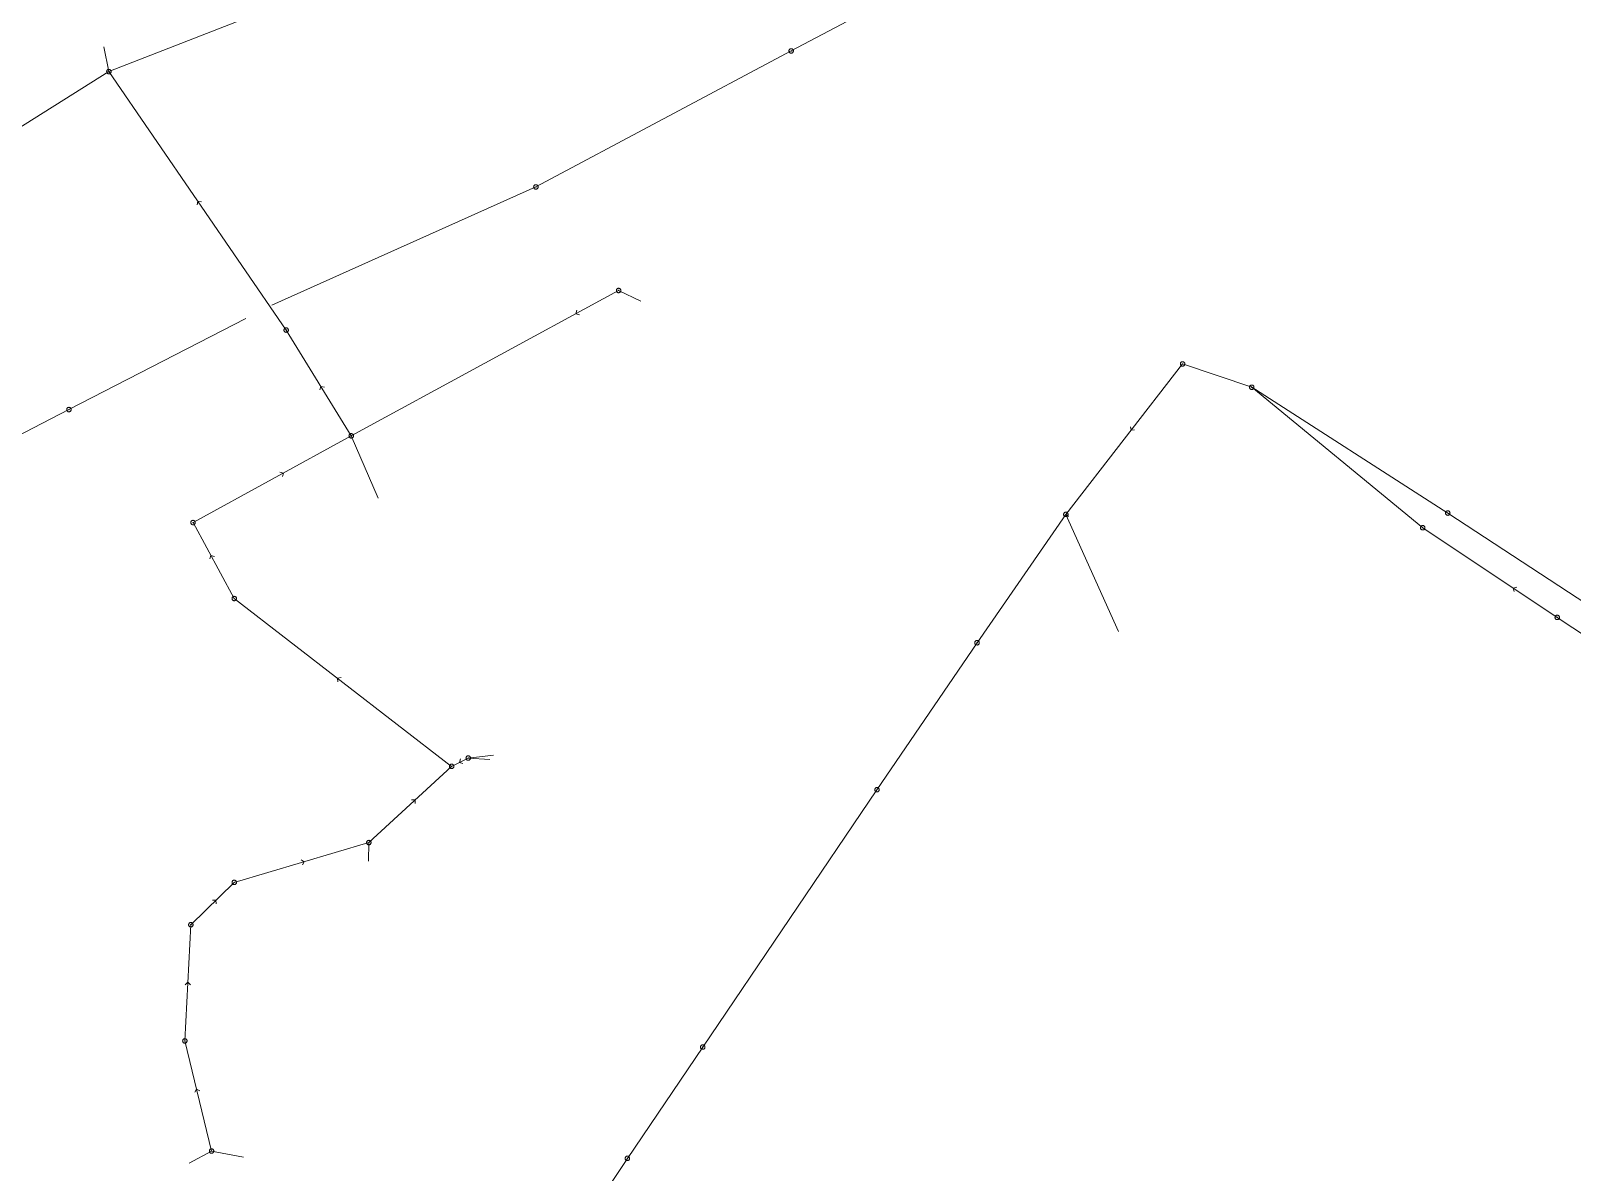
# Model space of a CAD drawing. Header units: metres. Extents: x 25504150 to 25508618, y 6694193 to 6702753.
# Drawn here: x 25507598.9 to 25507916.3, y 6698925.1 to 6699160.1 of the extents above; entities that cross this region are included whole.
import ezdxf

# ---------------------------------------------------------------- set-up
doc = ezdxf.new("R2010")
doc.units = ezdxf.units.M
for name, pattern in [('Sewer_node', [0]), ('Viemariputket', [0]), ('Viemarivarusteet', [0])]:
    doc.linetypes.add(name, pattern=pattern)
for name, color, linetype, lineweight in [('Sewer_node', 7, 'Sewer_node', 0), ('Viemariputket', 7, 'Viemariputket', 0), ('Viemarivarusteet', 7, 'Viemarivarusteet', 0)]:
    doc.layers.add(name, color=color, linetype=linetype, lineweight=lineweight)

msp = doc.modelspace()

# ---------------------------------------------------------------- linework, layer by layer
at = {"layer": 'Sewer_node', "color": 252, "linetype": 'Continuous', "lineweight": 9, "true_color": 0x848484, "flags": 128}
for points in [[(25507755.92, 6699155.99), (25507755.91, 6699156.06), (25507755.9, 6699156.13), (25507755.87, 6699156.2), (25507755.83, 6699156.26), (25507755.79, 6699156.32), (25507755.73, 6699156.36), (25507755.67, 6699156.4), (25507755.6, 6699156.43), (25507755.53, 6699156.44), (25507755.46, 6699156.45), (25507755.39, 6699156.44), (25507755.32, 6699156.43), (25507755.25, 6699156.4), (25507755.19, 6699156.36), (25507755.13, 6699156.32), (25507755.09, 6699156.26), (25507755.05, 6699156.2), (25507755.02, 6699156.13), (25507755.01, 6699156.06), (25507755, 6699155.99), (25507755.01, 6699155.92), (25507755.02, 6699155.85), (25507755.05, 6699155.78), (25507755.09, 6699155.72), (25507755.13, 6699155.66), (25507755.19, 6699155.62), (25507755.25, 6699155.58), (25507755.32, 6699155.55), (25507755.39, 6699155.54), (25507755.46, 6699155.53), (25507755.53, 6699155.54), (25507755.6, 6699155.55), (25507755.67, 6699155.58), (25507755.73, 6699155.62), (25507755.79, 6699155.66), (25507755.83, 6699155.72), (25507755.87, 6699155.78), (25507755.9, 6699155.85), (25507755.91, 6699155.92)], [(25507703.36, 6699127.97), (25507703.35, 6699128.04), (25507703.34, 6699128.11), (25507703.31, 6699128.18), (25507703.27, 6699128.24), (25507703.23, 6699128.3), (25507703.17, 6699128.34), (25507703.11, 6699128.38), (25507703.04, 6699128.41), (25507702.97, 6699128.42), (25507702.9, 6699128.43), (25507702.83, 6699128.42), (25507702.76, 6699128.41), (25507702.69, 6699128.38), (25507702.63, 6699128.34), (25507702.57, 6699128.3), (25507702.53, 6699128.24), (25507702.49, 6699128.18), (25507702.46, 6699128.11), (25507702.45, 6699128.04), (25507702.44, 6699127.97), (25507702.45, 6699127.9), (25507702.46, 6699127.83), (25507702.49, 6699127.76), (25507702.53, 6699127.7), (25507702.57, 6699127.64), (25507702.63, 6699127.6), (25507702.69, 6699127.56), (25507702.76, 6699127.53), (25507702.83, 6699127.52), (25507702.9, 6699127.51), (25507702.97, 6699127.52), (25507703.04, 6699127.53), (25507703.11, 6699127.56), (25507703.17, 6699127.6), (25507703.23, 6699127.64), (25507703.27, 6699127.7), (25507703.31, 6699127.76), (25507703.34, 6699127.83), (25507703.35, 6699127.9)], [(25507607.23, 6699082.13), (25507607.22, 6699082.2), (25507607.21, 6699082.27), (25507607.18, 6699082.34), (25507607.14, 6699082.4), (25507607.1, 6699082.46), (25507607.04, 6699082.5), (25507606.98, 6699082.54), (25507606.91, 6699082.57), (25507606.84, 6699082.58), (25507606.77, 6699082.59), (25507606.7, 6699082.58), (25507606.63, 6699082.57), (25507606.56, 6699082.54), (25507606.5, 6699082.5), (25507606.44, 6699082.46), (25507606.4, 6699082.4), (25507606.36, 6699082.34), (25507606.33, 6699082.27), (25507606.32, 6699082.2), (25507606.31, 6699082.13), (25507606.32, 6699082.06), (25507606.33, 6699081.99), (25507606.36, 6699081.92), (25507606.4, 6699081.86), (25507606.44, 6699081.8), (25507606.5, 6699081.76), (25507606.56, 6699081.72), (25507606.63, 6699081.69), (25507606.7, 6699081.68), (25507606.77, 6699081.67), (25507606.84, 6699081.68), (25507606.91, 6699081.69), (25507606.98, 6699081.72), (25507607.04, 6699081.76), (25507607.1, 6699081.8), (25507607.14, 6699081.86), (25507607.18, 6699081.92), (25507607.21, 6699081.99), (25507607.22, 6699082.06)]]:
    msp.add_lwpolyline(points, close=True, dxfattribs=at)
at = {"layer": 'Sewer_node', "color": 46, "linetype": 'Continuous', "true_color": 0x7f5f00, "flags": 128}
for points, elevation in [([(25507615.45, 6699151.73), (25507615.44, 6699151.8), (25507615.43, 6699151.87), (25507615.4, 6699151.94), (25507615.36, 6699152), (25507615.32, 6699152.06), (25507615.26, 6699152.1), (25507615.2, 6699152.14), (25507615.13, 6699152.17), (25507615.06, 6699152.18), (25507614.99, 6699152.19), (25507614.92, 6699152.18), (25507614.85, 6699152.17), (25507614.78, 6699152.14), (25507614.72, 6699152.1), (25507614.66, 6699152.06), (25507614.62, 6699152), (25507614.58, 6699151.94), (25507614.55, 6699151.87), (25507614.54, 6699151.8), (25507614.53, 6699151.73), (25507614.54, 6699151.66), (25507614.55, 6699151.59), (25507614.58, 6699151.52), (25507614.62, 6699151.46), (25507614.66, 6699151.4), (25507614.72, 6699151.36), (25507614.78, 6699151.32), (25507614.85, 6699151.29), (25507614.92, 6699151.28), (25507614.99, 6699151.27), (25507615.06, 6699151.28), (25507615.13, 6699151.29), (25507615.2, 6699151.32), (25507615.26, 6699151.36), (25507615.32, 6699151.4), (25507615.36, 6699151.46), (25507615.4, 6699151.52), (25507615.43, 6699151.59), (25507615.44, 6699151.66)], 34.95), ([(25507720.39, 6699106.65), (25507720.38, 6699106.72), (25507720.37, 6699106.79), (25507720.34, 6699106.86), (25507720.3, 6699106.92), (25507720.26, 6699106.98), (25507720.2, 6699107.02), (25507720.14, 6699107.06), (25507720.07, 6699107.09), (25507720, 6699107.1), (25507719.93, 6699107.11), (25507719.86, 6699107.1), (25507719.79, 6699107.09), (25507719.72, 6699107.06), (25507719.66, 6699107.02), (25507719.6, 6699106.98), (25507719.56, 6699106.92), (25507719.52, 6699106.86), (25507719.49, 6699106.79), (25507719.48, 6699106.72), (25507719.47, 6699106.65), (25507719.48, 6699106.58), (25507719.49, 6699106.51), (25507719.52, 6699106.44), (25507719.56, 6699106.38), (25507719.6, 6699106.32), (25507719.66, 6699106.28), (25507719.72, 6699106.24), (25507719.79, 6699106.21), (25507719.86, 6699106.2), (25507719.93, 6699106.19), (25507720, 6699106.2), (25507720.07, 6699106.21), (25507720.14, 6699106.24), (25507720.2, 6699106.28), (25507720.26, 6699106.32), (25507720.3, 6699106.38), (25507720.34, 6699106.44), (25507720.37, 6699106.51), (25507720.38, 6699106.58)], 36.93), ([(25507651.95, 6699098.49), (25507651.94, 6699098.56), (25507651.93, 6699098.63), (25507651.9, 6699098.7), (25507651.86, 6699098.76), (25507651.82, 6699098.82), (25507651.76, 6699098.86), (25507651.7, 6699098.9), (25507651.63, 6699098.93), (25507651.56, 6699098.94), (25507651.49, 6699098.95), (25507651.42, 6699098.94), (25507651.35, 6699098.93), (25507651.28, 6699098.9), (25507651.22, 6699098.86), (25507651.16, 6699098.82), (25507651.12, 6699098.76), (25507651.08, 6699098.7), (25507651.05, 6699098.63), (25507651.04, 6699098.56), (25507651.03, 6699098.49), (25507651.04, 6699098.42), (25507651.05, 6699098.35), (25507651.08, 6699098.28), (25507651.12, 6699098.22), (25507651.16, 6699098.16), (25507651.22, 6699098.12), (25507651.28, 6699098.08), (25507651.35, 6699098.05), (25507651.42, 6699098.04), (25507651.49, 6699098.03), (25507651.56, 6699098.04), (25507651.63, 6699098.05), (25507651.7, 6699098.08), (25507651.76, 6699098.12), (25507651.82, 6699098.16), (25507651.86, 6699098.22), (25507651.9, 6699098.28), (25507651.93, 6699098.35), (25507651.94, 6699098.42)], 34.96), ([(25507836.51, 6699091.52), (25507836.5, 6699091.59), (25507836.49, 6699091.66), (25507836.46, 6699091.73), (25507836.42, 6699091.79), (25507836.38, 6699091.85), (25507836.32, 6699091.89), (25507836.26, 6699091.93), (25507836.19, 6699091.96), (25507836.12, 6699091.97), (25507836.05, 6699091.98), (25507835.98, 6699091.97), (25507835.91, 6699091.96), (25507835.84, 6699091.93), (25507835.78, 6699091.89), (25507835.72, 6699091.85), (25507835.68, 6699091.79), (25507835.64, 6699091.73), (25507835.61, 6699091.66), (25507835.6, 6699091.59), (25507835.59, 6699091.52), (25507835.6, 6699091.45), (25507835.61, 6699091.38), (25507835.64, 6699091.31), (25507835.68, 6699091.25), (25507835.72, 6699091.19), (25507835.78, 6699091.15), (25507835.84, 6699091.11), (25507835.91, 6699091.08), (25507835.98, 6699091.07), (25507836.05, 6699091.06), (25507836.12, 6699091.07), (25507836.19, 6699091.08), (25507836.26, 6699091.11), (25507836.32, 6699091.15), (25507836.38, 6699091.19), (25507836.42, 6699091.25), (25507836.46, 6699091.31), (25507836.49, 6699091.38), (25507836.5, 6699091.45)], 42.68), ([(25507850.74, 6699086.72), (25507850.73, 6699086.79), (25507850.72, 6699086.86), (25507850.69, 6699086.93), (25507850.65, 6699086.99), (25507850.61, 6699087.05), (25507850.55, 6699087.09), (25507850.49, 6699087.13), (25507850.42, 6699087.16), (25507850.35, 6699087.17), (25507850.28, 6699087.18), (25507850.21, 6699087.17), (25507850.14, 6699087.16), (25507850.07, 6699087.13), (25507850.01, 6699087.09), (25507849.95, 6699087.05), (25507849.91, 6699086.99), (25507849.87, 6699086.93), (25507849.84, 6699086.86), (25507849.83, 6699086.79), (25507849.82, 6699086.72), (25507849.83, 6699086.65), (25507849.84, 6699086.58), (25507849.87, 6699086.51), (25507849.91, 6699086.45), (25507849.95, 6699086.39), (25507850.01, 6699086.35), (25507850.07, 6699086.31), (25507850.14, 6699086.28), (25507850.21, 6699086.27), (25507850.28, 6699086.26), (25507850.35, 6699086.27), (25507850.42, 6699086.28), (25507850.49, 6699086.31), (25507850.55, 6699086.35), (25507850.61, 6699086.39), (25507850.65, 6699086.45), (25507850.69, 6699086.51), (25507850.72, 6699086.58), (25507850.73, 6699086.65)], 42.68), ([(25507665.34, 6699076.72), (25507665.33, 6699076.79), (25507665.32, 6699076.86), (25507665.29, 6699076.93), (25507665.25, 6699076.99), (25507665.21, 6699077.05), (25507665.15, 6699077.09), (25507665.09, 6699077.13), (25507665.02, 6699077.16), (25507664.95, 6699077.17), (25507664.88, 6699077.18), (25507664.81, 6699077.17), (25507664.74, 6699077.16), (25507664.67, 6699077.13), (25507664.61, 6699077.09), (25507664.55, 6699077.05), (25507664.51, 6699076.99), (25507664.47, 6699076.93), (25507664.44, 6699076.86), (25507664.43, 6699076.79), (25507664.42, 6699076.72), (25507664.43, 6699076.65), (25507664.44, 6699076.58), (25507664.47, 6699076.51), (25507664.51, 6699076.45), (25507664.55, 6699076.39), (25507664.61, 6699076.35), (25507664.67, 6699076.31), (25507664.74, 6699076.28), (25507664.81, 6699076.27), (25507664.88, 6699076.26), (25507664.95, 6699076.27), (25507665.02, 6699076.28), (25507665.09, 6699076.31), (25507665.15, 6699076.35), (25507665.21, 6699076.39), (25507665.25, 6699076.45), (25507665.29, 6699076.51), (25507665.32, 6699076.58), (25507665.33, 6699076.65)], 36.57), ([(25507812.47, 6699060.53), (25507812.46, 6699060.6), (25507812.45, 6699060.67), (25507812.42, 6699060.74), (25507812.38, 6699060.8), (25507812.34, 6699060.86), (25507812.28, 6699060.9), (25507812.22, 6699060.94), (25507812.15, 6699060.97), (25507812.08, 6699060.98), (25507812.01, 6699060.99), (25507811.94, 6699060.98), (25507811.87, 6699060.97), (25507811.8, 6699060.94), (25507811.74, 6699060.9), (25507811.68, 6699060.86), (25507811.64, 6699060.8), (25507811.6, 6699060.74), (25507811.57, 6699060.67), (25507811.56, 6699060.6), (25507811.55, 6699060.53), (25507811.56, 6699060.46), (25507811.57, 6699060.39), (25507811.6, 6699060.32), (25507811.64, 6699060.26), (25507811.68, 6699060.2), (25507811.74, 6699060.16), (25507811.8, 6699060.12), (25507811.87, 6699060.09), (25507811.94, 6699060.08), (25507812.01, 6699060.07), (25507812.08, 6699060.08), (25507812.15, 6699060.09), (25507812.22, 6699060.12), (25507812.28, 6699060.16), (25507812.34, 6699060.2), (25507812.38, 6699060.26), (25507812.42, 6699060.32), (25507812.45, 6699060.39), (25507812.46, 6699060.46)], 42.29), ([(25507632.77, 6699058.86), (25507632.76, 6699058.93), (25507632.75, 6699059), (25507632.72, 6699059.07), (25507632.68, 6699059.13), (25507632.64, 6699059.19), (25507632.58, 6699059.23), (25507632.52, 6699059.27), (25507632.45, 6699059.3), (25507632.38, 6699059.31), (25507632.31, 6699059.32), (25507632.24, 6699059.31), (25507632.17, 6699059.3), (25507632.1, 6699059.27), (25507632.04, 6699059.23), (25507631.98, 6699059.19), (25507631.94, 6699059.13), (25507631.9, 6699059.07), (25507631.87, 6699059), (25507631.86, 6699058.93), (25507631.85, 6699058.86), (25507631.86, 6699058.79), (25507631.87, 6699058.72), (25507631.9, 6699058.65), (25507631.94, 6699058.59), (25507631.98, 6699058.53), (25507632.04, 6699058.49), (25507632.1, 6699058.45), (25507632.17, 6699058.42), (25507632.24, 6699058.41), (25507632.31, 6699058.4), (25507632.38, 6699058.41), (25507632.45, 6699058.42), (25507632.52, 6699058.45), (25507632.58, 6699058.49), (25507632.64, 6699058.53), (25507632.68, 6699058.59), (25507632.72, 6699058.65), (25507632.75, 6699058.72), (25507632.76, 6699058.79)], 36.53), ([(25507885.94, 6699057.79), (25507885.93, 6699057.86), (25507885.92, 6699057.93), (25507885.89, 6699058), (25507885.85, 6699058.06), (25507885.81, 6699058.12), (25507885.75, 6699058.16), (25507885.69, 6699058.2), (25507885.62, 6699058.23), (25507885.55, 6699058.24), (25507885.48, 6699058.25), (25507885.41, 6699058.24), (25507885.34, 6699058.23), (25507885.27, 6699058.2), (25507885.21, 6699058.16), (25507885.15, 6699058.12), (25507885.11, 6699058.06), (25507885.07, 6699058), (25507885.04, 6699057.93), (25507885.03, 6699057.86), (25507885.02, 6699057.79), (25507885.03, 6699057.72), (25507885.04, 6699057.65), (25507885.07, 6699057.58), (25507885.11, 6699057.52), (25507885.15, 6699057.46), (25507885.21, 6699057.42), (25507885.27, 6699057.38), (25507885.34, 6699057.35), (25507885.41, 6699057.34), (25507885.48, 6699057.33), (25507885.55, 6699057.34), (25507885.62, 6699057.35), (25507885.69, 6699057.38), (25507885.75, 6699057.42), (25507885.81, 6699057.46), (25507885.85, 6699057.52), (25507885.89, 6699057.58), (25507885.92, 6699057.65), (25507885.93, 6699057.72)], 42.69), ([(25507641.26, 6699043.21), (25507641.25, 6699043.28), (25507641.24, 6699043.35), (25507641.21, 6699043.42), (25507641.17, 6699043.48), (25507641.13, 6699043.54), (25507641.07, 6699043.58), (25507641.01, 6699043.62), (25507640.94, 6699043.65), (25507640.87, 6699043.66), (25507640.8, 6699043.67), (25507640.73, 6699043.66), (25507640.66, 6699043.65), (25507640.59, 6699043.62), (25507640.53, 6699043.58), (25507640.47, 6699043.54), (25507640.43, 6699043.48), (25507640.39, 6699043.42), (25507640.36, 6699043.35), (25507640.35, 6699043.28), (25507640.34, 6699043.21), (25507640.35, 6699043.14), (25507640.36, 6699043.07), (25507640.39, 6699043), (25507640.43, 6699042.94), (25507640.47, 6699042.88), (25507640.53, 6699042.84), (25507640.59, 6699042.8), (25507640.66, 6699042.77), (25507640.73, 6699042.76), (25507640.8, 6699042.75), (25507640.87, 6699042.76), (25507640.94, 6699042.77), (25507641.01, 6699042.8), (25507641.07, 6699042.84), (25507641.13, 6699042.88), (25507641.17, 6699042.94), (25507641.21, 6699043), (25507641.24, 6699043.07), (25507641.25, 6699043.14)], 36.67), ([(25507689.43, 6699010.36), (25507689.42, 6699010.43), (25507689.41, 6699010.5), (25507689.38, 6699010.57), (25507689.34, 6699010.63), (25507689.3, 6699010.69), (25507689.24, 6699010.73), (25507689.18, 6699010.77), (25507689.11, 6699010.8), (25507689.04, 6699010.81), (25507688.97, 6699010.82), (25507688.9, 6699010.81), (25507688.83, 6699010.8), (25507688.76, 6699010.77), (25507688.7, 6699010.73), (25507688.64, 6699010.69), (25507688.6, 6699010.63), (25507688.56, 6699010.57), (25507688.53, 6699010.5), (25507688.52, 6699010.43), (25507688.51, 6699010.36), (25507688.52, 6699010.29), (25507688.53, 6699010.22), (25507688.56, 6699010.15), (25507688.6, 6699010.09), (25507688.64, 6699010.03), (25507688.7, 6699009.99), (25507688.76, 6699009.95), (25507688.83, 6699009.92), (25507688.9, 6699009.91), (25507688.97, 6699009.9), (25507689.04, 6699009.91), (25507689.11, 6699009.92), (25507689.18, 6699009.95), (25507689.24, 6699009.99), (25507689.3, 6699010.03), (25507689.34, 6699010.09), (25507689.38, 6699010.15), (25507689.41, 6699010.22), (25507689.42, 6699010.29)], 37.16), ([(25507686.02, 6699008.64), (25507686.01, 6699008.71), (25507686, 6699008.78), (25507685.97, 6699008.85), (25507685.93, 6699008.91), (25507685.89, 6699008.97), (25507685.83, 6699009.01), (25507685.77, 6699009.05), (25507685.7, 6699009.08), (25507685.63, 6699009.09), (25507685.56, 6699009.1), (25507685.49, 6699009.09), (25507685.42, 6699009.08), (25507685.35, 6699009.05), (25507685.29, 6699009.01), (25507685.23, 6699008.97), (25507685.19, 6699008.91), (25507685.15, 6699008.85), (25507685.12, 6699008.78), (25507685.11, 6699008.71), (25507685.1, 6699008.64), (25507685.11, 6699008.57), (25507685.12, 6699008.5), (25507685.15, 6699008.43), (25507685.19, 6699008.37), (25507685.23, 6699008.31), (25507685.29, 6699008.27), (25507685.35, 6699008.23), (25507685.42, 6699008.2), (25507685.49, 6699008.19), (25507685.56, 6699008.18), (25507685.63, 6699008.19), (25507685.7, 6699008.2), (25507685.77, 6699008.23), (25507685.83, 6699008.27), (25507685.89, 6699008.31), (25507685.93, 6699008.37), (25507685.97, 6699008.43), (25507686, 6699008.5), (25507686.01, 6699008.57)], 37), ([(25507773.59, 6699003.84), (25507773.58, 6699003.91), (25507773.57, 6699003.98), (25507773.54, 6699004.05), (25507773.5, 6699004.11), (25507773.46, 6699004.17), (25507773.4, 6699004.21), (25507773.34, 6699004.25), (25507773.27, 6699004.28), (25507773.2, 6699004.29), (25507773.13, 6699004.3), (25507773.06, 6699004.29), (25507772.99, 6699004.28), (25507772.92, 6699004.25), (25507772.86, 6699004.21), (25507772.8, 6699004.17), (25507772.76, 6699004.11), (25507772.72, 6699004.05), (25507772.69, 6699003.98), (25507772.68, 6699003.91), (25507772.67, 6699003.84), (25507772.68, 6699003.77), (25507772.69, 6699003.7), (25507772.72, 6699003.63), (25507772.76, 6699003.57), (25507772.8, 6699003.51), (25507772.86, 6699003.47), (25507772.92, 6699003.43), (25507772.99, 6699003.4), (25507773.06, 6699003.39), (25507773.13, 6699003.38), (25507773.2, 6699003.39), (25507773.27, 6699003.4), (25507773.34, 6699003.43), (25507773.4, 6699003.47), (25507773.46, 6699003.51), (25507773.5, 6699003.57), (25507773.54, 6699003.63), (25507773.57, 6699003.7), (25507773.58, 6699003.77)], 42.13), ([(25507668.97, 6698992.95), (25507668.96, 6698993.02), (25507668.95, 6698993.09), (25507668.92, 6698993.16), (25507668.88, 6698993.22), (25507668.84, 6698993.28), (25507668.78, 6698993.32), (25507668.72, 6698993.36), (25507668.65, 6698993.39), (25507668.58, 6698993.4), (25507668.51, 6698993.41), (25507668.44, 6698993.4), (25507668.37, 6698993.39), (25507668.3, 6698993.36), (25507668.24, 6698993.32), (25507668.18, 6698993.28), (25507668.14, 6698993.22), (25507668.1, 6698993.16), (25507668.07, 6698993.09), (25507668.06, 6698993.02), (25507668.05, 6698992.95), (25507668.06, 6698992.88), (25507668.07, 6698992.81), (25507668.1, 6698992.74), (25507668.14, 6698992.68), (25507668.18, 6698992.62), (25507668.24, 6698992.58), (25507668.3, 6698992.54), (25507668.37, 6698992.51), (25507668.44, 6698992.5), (25507668.51, 6698992.49), (25507668.58, 6698992.5), (25507668.65, 6698992.51), (25507668.72, 6698992.54), (25507668.78, 6698992.58), (25507668.84, 6698992.62), (25507668.88, 6698992.68), (25507668.92, 6698992.74), (25507668.95, 6698992.81), (25507668.96, 6698992.88)], 37.31), ([(25507641.26, 6698984.75), (25507641.25, 6698984.82), (25507641.24, 6698984.89), (25507641.21, 6698984.96), (25507641.17, 6698985.02), (25507641.13, 6698985.08), (25507641.07, 6698985.12), (25507641.01, 6698985.16), (25507640.94, 6698985.19), (25507640.87, 6698985.2), (25507640.8, 6698985.21), (25507640.73, 6698985.2), (25507640.66, 6698985.19), (25507640.59, 6698985.16), (25507640.53, 6698985.12), (25507640.47, 6698985.08), (25507640.43, 6698985.02), (25507640.39, 6698984.96), (25507640.36, 6698984.89), (25507640.35, 6698984.82), (25507640.34, 6698984.75), (25507640.35, 6698984.68), (25507640.36, 6698984.61), (25507640.39, 6698984.54), (25507640.43, 6698984.48), (25507640.47, 6698984.42), (25507640.53, 6698984.38), (25507640.59, 6698984.34), (25507640.66, 6698984.31), (25507640.73, 6698984.3), (25507640.8, 6698984.29), (25507640.87, 6698984.3), (25507640.94, 6698984.31), (25507641.01, 6698984.34), (25507641.07, 6698984.38), (25507641.13, 6698984.42), (25507641.17, 6698984.48), (25507641.21, 6698984.54), (25507641.24, 6698984.61), (25507641.25, 6698984.68)], 37.82), ([(25507632.32, 6698976.03), (25507632.31, 6698976.1), (25507632.3, 6698976.17), (25507632.27, 6698976.24), (25507632.23, 6698976.3), (25507632.19, 6698976.36), (25507632.13, 6698976.4), (25507632.07, 6698976.44), (25507632, 6698976.47), (25507631.93, 6698976.48), (25507631.86, 6698976.49), (25507631.79, 6698976.48), (25507631.72, 6698976.47), (25507631.65, 6698976.44), (25507631.59, 6698976.4), (25507631.53, 6698976.36), (25507631.49, 6698976.3), (25507631.45, 6698976.24), (25507631.42, 6698976.17), (25507631.41, 6698976.1), (25507631.4, 6698976.03), (25507631.41, 6698975.96), (25507631.42, 6698975.89), (25507631.45, 6698975.82), (25507631.49, 6698975.76), (25507631.53, 6698975.7), (25507631.59, 6698975.66), (25507631.65, 6698975.62), (25507631.72, 6698975.59), (25507631.79, 6698975.58), (25507631.86, 6698975.57), (25507631.93, 6698975.58), (25507632, 6698975.59), (25507632.07, 6698975.62), (25507632.13, 6698975.66), (25507632.19, 6698975.7), (25507632.23, 6698975.76), (25507632.27, 6698975.82), (25507632.3, 6698975.89), (25507632.31, 6698975.96)], 38.31), ([(25507631.09, 6698952.1), (25507631.08, 6698952.17), (25507631.07, 6698952.24), (25507631.04, 6698952.31), (25507631, 6698952.37), (25507630.96, 6698952.43), (25507630.9, 6698952.47), (25507630.84, 6698952.51), (25507630.77, 6698952.54), (25507630.7, 6698952.55), (25507630.63, 6698952.56), (25507630.56, 6698952.55), (25507630.49, 6698952.54), (25507630.42, 6698952.51), (25507630.36, 6698952.47), (25507630.3, 6698952.43), (25507630.26, 6698952.37), (25507630.22, 6698952.31), (25507630.19, 6698952.24), (25507630.18, 6698952.17), (25507630.17, 6698952.1), (25507630.18, 6698952.03), (25507630.19, 6698951.96), (25507630.22, 6698951.89), (25507630.26, 6698951.83), (25507630.3, 6698951.77), (25507630.36, 6698951.73), (25507630.42, 6698951.69), (25507630.49, 6698951.66), (25507630.56, 6698951.65), (25507630.63, 6698951.64), (25507630.7, 6698951.65), (25507630.77, 6698951.66), (25507630.84, 6698951.69), (25507630.9, 6698951.73), (25507630.96, 6698951.77), (25507631, 6698951.83), (25507631.04, 6698951.89), (25507631.07, 6698951.96), (25507631.08, 6698952.03)], 37.72), ([(25507636.59, 6698929.42), (25507636.58, 6698929.49), (25507636.57, 6698929.56), (25507636.54, 6698929.63), (25507636.5, 6698929.69), (25507636.46, 6698929.75), (25507636.4, 6698929.79), (25507636.34, 6698929.83), (25507636.27, 6698929.86), (25507636.2, 6698929.87), (25507636.13, 6698929.88), (25507636.06, 6698929.87), (25507635.99, 6698929.86), (25507635.92, 6698929.83), (25507635.86, 6698929.79), (25507635.8, 6698929.75), (25507635.76, 6698929.69), (25507635.72, 6698929.63), (25507635.69, 6698929.56), (25507635.68, 6698929.49), (25507635.67, 6698929.42), (25507635.68, 6698929.35), (25507635.69, 6698929.28), (25507635.72, 6698929.21), (25507635.76, 6698929.15), (25507635.8, 6698929.09), (25507635.86, 6698929.05), (25507635.92, 6698929.01), (25507635.99, 6698928.98), (25507636.06, 6698928.97), (25507636.13, 6698928.96), (25507636.2, 6698928.97), (25507636.27, 6698928.98), (25507636.34, 6698929.01), (25507636.4, 6698929.05), (25507636.46, 6698929.09), (25507636.5, 6698929.15), (25507636.54, 6698929.21), (25507636.57, 6698929.28), (25507636.58, 6698929.35)], 38.27)]:
    msp.add_lwpolyline(points, close=True, dxfattribs=dict(at, elevation=elevation))
for points in [[(25507634.03, 6699124.92), (25507633.29, 6699125.03), (25507633.17, 6699124.3)], [(25507711.33, 6699102.6), (25507711.14, 6699101.87), (25507711.86, 6699101.67)], [(25507659.35, 6699086.74), (25507658.62, 6699086.9), (25507658.45, 6699086.18)], [(25507825.31, 6699078.59), (25507825.43, 6699077.85), (25507826.16, 6699077.95)], [(25507650.72, 6699068.34), (25507650.92, 6699069.06), (25507650.2, 6699069.26)], [(25507636.72, 6699051.88), (25507635.99, 6699052.08), (25507635.79, 6699051.36)], [(25507904.87, 6699045.53), (25507904.14, 6699045.36), (25507904.29, 6699044.64)], [(25507662.78, 6699026.92), (25507662.04, 6699026.81), (25507662.14, 6699026.07)], [(25507687.4, 6699010.18), (25507687.18, 6699009.46), (25507687.89, 6699009.24)], [(25507678.03, 6699000.98), (25507678.05, 6699001.73), (25507677.31, 6699001.75)], [(25507654.86, 6698988.34), (25507655.2, 6698989.01), (25507654.55, 6698989.36)], [(25507637.05, 6698980.33), (25507637.04, 6698981.08), (25507636.3, 6698981.08)], [(25507631.77, 6698963.64), (25507631.25, 6698964.18), (25507630.71, 6698963.68)], [(25507633.68, 6698941.79), (25507633.03, 6698942.17), (25507632.65, 6698941.54)]]:
    msp.add_lwpolyline(points, dxfattribs=at)
at = {"layer": 'Sewer_node', "color": 252, "linetype": 'Continuous', "lineweight": 9, "true_color": 0x848484, "elevation": 43.51, "flags": 128}
msp.add_lwpolyline([(25507891.11, 6699060.8), (25507891.1, 6699060.87), (25507891.09, 6699060.94), (25507891.06, 6699061.01), (25507891.02, 6699061.07), (25507890.98, 6699061.13), (25507890.92, 6699061.17), (25507890.86, 6699061.21), (25507890.79, 6699061.24), (25507890.72, 6699061.25), (25507890.65, 6699061.26), (25507890.58, 6699061.25), (25507890.51, 6699061.24), (25507890.44, 6699061.21), (25507890.38, 6699061.17), (25507890.32, 6699061.13), (25507890.28, 6699061.07), (25507890.24, 6699061.01), (25507890.21, 6699060.94), (25507890.2, 6699060.87), (25507890.19, 6699060.8), (25507890.2, 6699060.73), (25507890.21, 6699060.66), (25507890.24, 6699060.59), (25507890.28, 6699060.53), (25507890.32, 6699060.47), (25507890.38, 6699060.43), (25507890.44, 6699060.39), (25507890.51, 6699060.36), (25507890.58, 6699060.35), (25507890.65, 6699060.34), (25507890.72, 6699060.35), (25507890.79, 6699060.36), (25507890.86, 6699060.39), (25507890.92, 6699060.43), (25507890.98, 6699060.47), (25507891.02, 6699060.53), (25507891.06, 6699060.59), (25507891.09, 6699060.66), (25507891.1, 6699060.73)], close=True, dxfattribs=at)
at = {"layer": 'Sewer_node', "color": 46, "linetype": 'Continuous', "true_color": 0x7f5f00, "flags": 128}
for points in [[(25507913.64, 6699039.32), (25507913.63, 6699039.39), (25507913.62, 6699039.46), (25507913.59, 6699039.53), (25507913.55, 6699039.59), (25507913.51, 6699039.65), (25507913.45, 6699039.69), (25507913.39, 6699039.73), (25507913.32, 6699039.76), (25507913.25, 6699039.77), (25507913.18, 6699039.78), (25507913.11, 6699039.77), (25507913.04, 6699039.76), (25507912.97, 6699039.73), (25507912.91, 6699039.69), (25507912.85, 6699039.65), (25507912.81, 6699039.59), (25507912.77, 6699039.53), (25507912.74, 6699039.46), (25507912.73, 6699039.39), (25507912.72, 6699039.32), (25507912.73, 6699039.25), (25507912.74, 6699039.18), (25507912.77, 6699039.11), (25507912.81, 6699039.05), (25507912.85, 6699038.99), (25507912.91, 6699038.95), (25507912.97, 6699038.91), (25507913.04, 6699038.88), (25507913.11, 6699038.87), (25507913.18, 6699038.86), (25507913.25, 6699038.87), (25507913.32, 6699038.88), (25507913.39, 6699038.91), (25507913.45, 6699038.95), (25507913.51, 6699038.99), (25507913.55, 6699039.05), (25507913.59, 6699039.11), (25507913.62, 6699039.18), (25507913.63, 6699039.25)], [(25507794.19, 6699034.1), (25507794.18, 6699034.17), (25507794.17, 6699034.25), (25507794.14, 6699034.31), (25507794.1, 6699034.38), (25507794.05, 6699034.43), (25507794, 6699034.48), (25507793.93, 6699034.52), (25507793.87, 6699034.55), (25507793.79, 6699034.56), (25507793.72, 6699034.57), (25507793.65, 6699034.56), (25507793.57, 6699034.55), (25507793.51, 6699034.52), (25507793.44, 6699034.48), (25507793.39, 6699034.43), (25507793.34, 6699034.38), (25507793.3, 6699034.31), (25507793.27, 6699034.25), (25507793.26, 6699034.17), (25507793.25, 6699034.1), (25507793.26, 6699034.03), (25507793.27, 6699033.95), (25507793.3, 6699033.89), (25507793.34, 6699033.82), (25507793.39, 6699033.77), (25507793.44, 6699033.72), (25507793.51, 6699033.68), (25507793.57, 6699033.65), (25507793.65, 6699033.64), (25507793.72, 6699033.63), (25507793.79, 6699033.64), (25507793.87, 6699033.65), (25507793.93, 6699033.68), (25507794, 6699033.72), (25507794.05, 6699033.77), (25507794.1, 6699033.82), (25507794.14, 6699033.89), (25507794.17, 6699033.95), (25507794.18, 6699034.03)], [(25507737.71, 6698950.83), (25507737.7, 6698950.9), (25507737.69, 6698950.97), (25507737.66, 6698951.04), (25507737.62, 6698951.1), (25507737.58, 6698951.16), (25507737.52, 6698951.2), (25507737.46, 6698951.24), (25507737.39, 6698951.27), (25507737.32, 6698951.28), (25507737.25, 6698951.29), (25507737.18, 6698951.28), (25507737.11, 6698951.27), (25507737.04, 6698951.24), (25507736.98, 6698951.2), (25507736.92, 6698951.16), (25507736.88, 6698951.1), (25507736.84, 6698951.04), (25507736.81, 6698950.97), (25507736.8, 6698950.9), (25507736.79, 6698950.83), (25507736.8, 6698950.76), (25507736.81, 6698950.69), (25507736.84, 6698950.62), (25507736.88, 6698950.56), (25507736.92, 6698950.5), (25507736.98, 6698950.46), (25507737.04, 6698950.42), (25507737.11, 6698950.39), (25507737.18, 6698950.38), (25507737.25, 6698950.37), (25507737.32, 6698950.38), (25507737.39, 6698950.39), (25507737.46, 6698950.42), (25507737.52, 6698950.46), (25507737.58, 6698950.5), (25507737.62, 6698950.56), (25507737.66, 6698950.62), (25507737.69, 6698950.69), (25507737.7, 6698950.76)], [(25507722.19, 6698927.9), (25507722.18, 6698927.97), (25507722.17, 6698928.04), (25507722.14, 6698928.11), (25507722.1, 6698928.17), (25507722.06, 6698928.23), (25507722, 6698928.27), (25507721.94, 6698928.31), (25507721.87, 6698928.34), (25507721.8, 6698928.35), (25507721.73, 6698928.36), (25507721.66, 6698928.35), (25507721.59, 6698928.34), (25507721.52, 6698928.31), (25507721.46, 6698928.27), (25507721.4, 6698928.23), (25507721.36, 6698928.17), (25507721.32, 6698928.11), (25507721.29, 6698928.04), (25507721.28, 6698927.97), (25507721.27, 6698927.9), (25507721.28, 6698927.83), (25507721.29, 6698927.76), (25507721.32, 6698927.69), (25507721.36, 6698927.63), (25507721.4, 6698927.57), (25507721.46, 6698927.53), (25507721.52, 6698927.49), (25507721.59, 6698927.46), (25507721.66, 6698927.45), (25507721.73, 6698927.44), (25507721.8, 6698927.45), (25507721.87, 6698927.46), (25507721.94, 6698927.49), (25507722, 6698927.53), (25507722.06, 6698927.57), (25507722.1, 6698927.63), (25507722.14, 6698927.69), (25507722.17, 6698927.76), (25507722.18, 6698927.83)]]:
    msp.add_lwpolyline(points, close=True, dxfattribs=at)
at = {"layer": 'Viemariputket', "color": 251, "linetype": 'Continuous', "lineweight": 15, "true_color": 0x595959}
for p, q in [((25507755.46, 6699155.99), (25507814.08, 6699187.07)), ((25507702.9, 6699127.97), (25507755.46, 6699155.99)), ((25507648.55, 6699103.66), (25507702.9, 6699127.97)), ((25507606.77, 6699082.13), (25507643.2, 6699100.91)), ((25507850.11, 6699086.87), (25507890.65, 6699060.8)), ((25507562.53, 6699059.36), (25507606.77, 6699082.13)), ((25507890.65, 6699060.8), (25507926.06, 6699037.55))]:
    msp.add_line(p, q, dxfattribs=at)
at = {"layer": 'Viemariputket', "color": 1, "linetype": 'Continuous', "lineweight": 15}
for p, q in [((25507646.22, 6699163.87), (25507614.99, 6699151.73)), ((25507614.99, 6699151.73), (25507613.98, 6699156.86)), ((25507589.56, 6699135.77), (25507614.99, 6699151.73)), ((25507614.99, 6699151.73), (25507651.49, 6699098.49)), ((25507719.93, 6699106.65), (25507664.88, 6699076.72)), ((25507719.93, 6699106.65), (25507724.53, 6699104.43)), ((25507664.88, 6699076.72), (25507651.49, 6699098.49)), ((25507812.01, 6699060.53, 39.69), (25507836.05, 6699091.52, 39.92)), ((25507850.28, 6699086.72), (25507836.05, 6699091.52)), ((25507850.28, 6699086.72), (25507885.48, 6699057.79)), ((25507664.88, 6699076.72), (25507632.31, 6699058.86)), ((25507664.88, 6699076.72), (25507670.43, 6699063.9)), ((25507793.72, 6699034.1), (25507812.01, 6699060.53)), ((25507812.01, 6699060.53), (25507812.59, 6699060.13)), ((25507822.88, 6699036.42), (25507812.01, 6699060.53)), ((25507640.8, 6699043.21), (25507632.31, 6699058.86)), ((25507913.18, 6699039.32), (25507885.48, 6699057.79)), ((25507685.56, 6699008.64), (25507640.8, 6699043.21)), ((25507924.69, 6699031.64), (25507913.18, 6699039.32)), ((25507773.13, 6699003.84), (25507793.72, 6699034.1)), ((25507688.97, 6699010.36), (25507685.56, 6699008.64)), ((25507688.97, 6699010.36), (25507694.16, 6699010.93)), ((25507688.97, 6699010.36), (25507693.44, 6699010.07)), ((25507668.51, 6698992.95), (25507685.56, 6699008.64)), ((25507737.25, 6698950.83), (25507773.13, 6699003.84)), ((25507640.8, 6698984.75), (25507668.51, 6698992.95)), ((25507668.41, 6698989.14), (25507668.51, 6698992.95)), ((25507631.86, 6698976.03), (25507640.8, 6698984.75)), ((25507630.63, 6698952.1), (25507631.86, 6698976.03)), ((25507636.13, 6698929.42), (25507630.63, 6698952.1)), ((25507721.73, 6698927.9, 38.57), (25507737.25, 6698950.83, 38.95)), ((25507631.55, 6698926.89), (25507636.13, 6698929.42)), ((25507642.7, 6698928.16), (25507636.13, 6698929.42)), ((25507692.03, 6698882.96), (25507721.73, 6698927.9))]:
    msp.add_line(p, q, dxfattribs=at)
at = {"layer": 'Viemarivarusteet', "color": 30, "true_color": 0xff7f00}
for p in [(25507755.46, 6699155.99), (25507702.9, 6699127.97), (25507606.77, 6699082.13), (25507890.65, 6699060.8, 43.51)]:
    msp.add_point(p, dxfattribs=at)
at = {"layer": 'Viemarivarusteet', "color": 1}
for p in [(25507614.99, 6699151.73, 34.95), (25507719.93, 6699106.65, 36.93), (25507651.49, 6699098.49, 34.96), (25507836.05, 6699091.52, 42.68), (25507850.28, 6699086.72, 42.68), (25507664.88, 6699076.72, 36.57), (25507812.01, 6699060.53, 42.29), (25507632.31, 6699058.86, 36.53), (25507885.48, 6699057.79, 42.69), (25507640.8, 6699043.21, 36.67), (25507913.18, 6699039.32), (25507793.72, 6699034.1), (25507688.97, 6699010.36, 37.16), (25507685.56, 6699008.64, 37), (25507773.13, 6699003.84, 42.13), (25507668.51, 6698992.95, 37.31), (25507640.8, 6698984.75, 37.82), (25507631.86, 6698976.03, 38.31), (25507630.63, 6698952.1, 37.72), (25507737.25, 6698950.83), (25507636.13, 6698929.42, 38.27), (25507721.73, 6698927.9)]:
    msp.add_point(p, dxfattribs=at)

doc.saveas('drawing.dxf')
